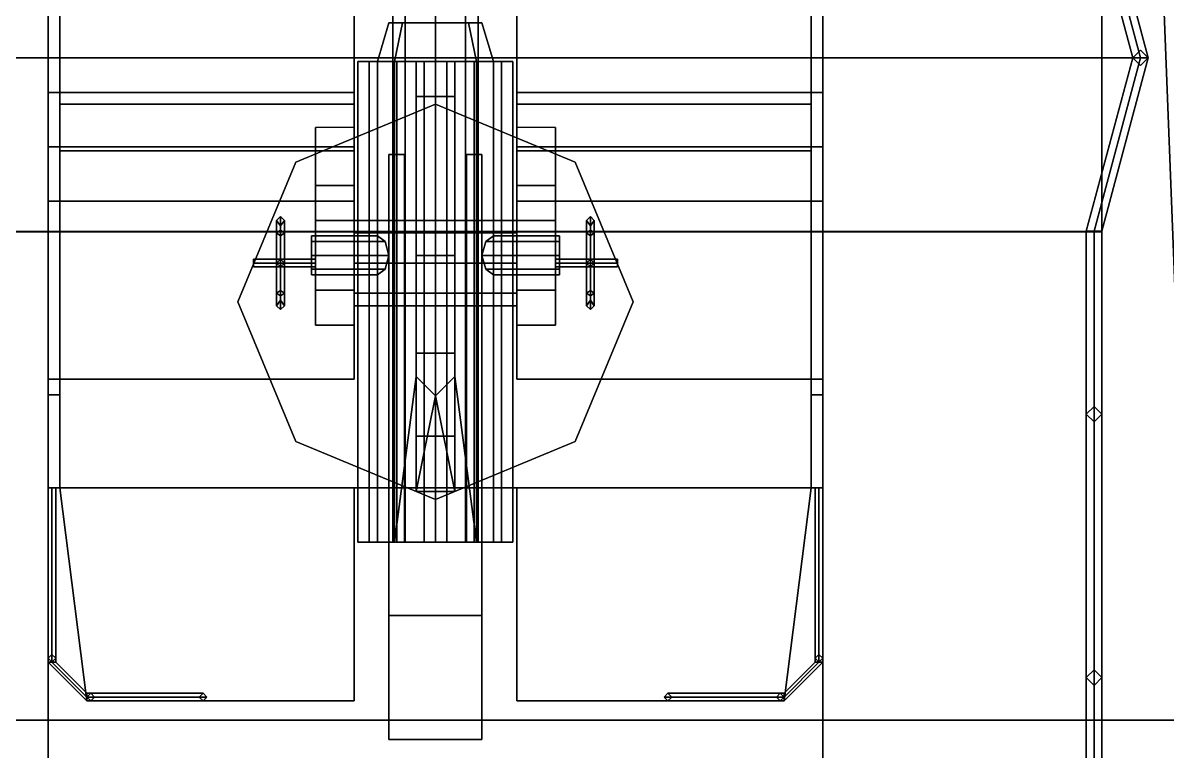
# Model space of a CAD drawing. Header units: millimetres. Extents: x -4 to 4, y -29 to 80.
# Drawn here: x -1.065 to 1.889, y 3.1 to 4.98 of the extents above; entities that cross this region are included whole.
import ezdxf

# ---------------------------------------------------------------- set-up
doc = ezdxf.new("R2010")
doc.units = ezdxf.units.MM
for name, color, linetype in [('deck', 2, 'Continuous'), ('gun', 1, 'Continuous'), ('patch', 6, 'Continuous'), ('sleeve', 5, 'Continuous'), ('superstructure', 3, 'Continuous'), ('turret', 2, 'Continuous'), ('turret_in', 3, 'Continuous')]:
    doc.layers.add(name, color=color, linetype=linetype)

msp = doc.modelspace()

# ---------------------------------------------------------------- linework, layer by layer
for points in [[(-2, 11.54, -2.33), (-1, 11.54, -2.36), (-1, 3.18, -2.36), (-2, 3.18, -2.33)], [(-1, 11.54, -2.36), (1, 11.54, -2.36), (1, 3.18, -2.36), (-1, 3.18, -2.36)], [(1, 11.54, -2.36), (2, 11.54, -2.33), (2, 3.18, -2.33), (1, 3.18, -2.36)], [(-1, -4.21, -2.36), (-2, -4.21, -2.33), (-2, 3.18, -2.33), (-1, 3.18, -2.36)], [(1, -4.21, -2.36), (-1, -4.21, -2.36), (-1, 3.18, -2.36), (1, 3.18, -2.36)], [(2, -4.21, -2.33), (1, -4.21, -2.36), (1, 3.18, -2.36), (2, 3.18, -2.33)]]:
    msp.add_3dface(points)
at = {"layer": 'deck'}
for points in [[(2.6, 10.11, 1.69), (1.72, 9.14, 1.69), (2.24, 3.18, 1.69), (2.8171, 9.8803, 1.69)], [(1.72, 9.14, 1.69), (1.72, -8.82, 1.69), (2.24, -8.82, 1.69), (2.24, -4.21, 1.69)], [(1.72, 9.14, 1.69), (1.72, 9.14, 1.69), (2.24, -4.21, 1.69), (2.24, 3.18, 1.69)]]:
    msp.add_3dface(points, dxfattribs=at)
at = {"layer": 'gun'}
for points in [[(-0.0778, 5, 5.3478), (-0.11, 5, 5.27), (-0.11, 3.64, 5.27), (-0.0778, 3.64, 5.3478)], [(-0.11, 5, 5.27), (-0.0778, 5, 5.1922), (-0.0778, 3.64, 5.1922), (-0.11, 3.64, 5.27)], [(0, 5, 5.38), (-0.0778, 5, 5.3478), (-0.0778, 3.64, 5.3478), (0, 3.64, 5.38)], [(-0.0778, 5, 5.1922), (0, 5, 5.16), (0, 3.64, 5.16), (-0.0778, 3.64, 5.1922)], [(0.0778, 5, 5.3478), (0, 5, 5.38), (0, 3.64, 5.38), (0.0778, 3.64, 5.3478)], [(0, 5, 5.16), (0.0778, 5, 5.1922), (0.0778, 3.64, 5.1922), (0, 3.64, 5.16)], [(0.11, 5, 5.27), (0.0778, 5, 5.3478), (0.0778, 3.64, 5.3478), (0.11, 3.64, 5.27)], [(0.0778, 5, 5.1922), (0.11, 5, 5.27), (0.11, 3.64, 5.27), (0.0778, 3.64, 5.1922)], [(-0.1, 4.64, 5.5), (-0.12, 4.64, 5.48), (-0.12, 3.64, 5.48), (-0.1, 3.64, 5.5)], [(-0.12, 4.64, 5.48), (-0.1, 4.64, 5.46), (-0.1, 3.64, 5.46), (-0.12, 3.64, 5.48)], [(-0.08, 4.64, 5.48), (-0.1, 4.64, 5.5), (-0.1, 3.64, 5.5), (-0.08, 3.64, 5.48)], [(-0.1, 4.64, 5.46), (-0.08, 4.64, 5.48), (-0.08, 3.64, 5.48), (-0.1, 3.64, 5.46)], [(0.1, 4.64, 5.5), (0.08, 4.64, 5.48), (0.08, 3.64, 5.48), (0.1, 3.64, 5.5)], [(0.08, 4.64, 5.48), (0.1, 4.64, 5.46), (0.1, 3.64, 5.46), (0.08, 3.64, 5.48)], [(0.12, 4.64, 5.48), (0.1, 4.64, 5.5), (0.1, 3.64, 5.5), (0.12, 3.64, 5.48)], [(0.1, 4.64, 5.46), (0.12, 4.64, 5.48), (0.12, 3.64, 5.48), (0.1, 3.64, 5.46)], [(-0.12, 3.45, 5.09), (-0.12, 3.13, 5.09), (-0.12, 3.13, 5.52), (-0.12, 3.64, 5.52)], [(-0.12, 3.64, 5.52), (-0.12, 3.13, 5.52), (0.12, 3.13, 5.52), (0.12, 3.64, 5.52)], [(0.12, 3.64, 5.16), (0.12, 3.45, 5.09), (-0.12, 3.45, 5.09), (-0.12, 3.64, 5.16)], [(-0.12, 3.64, 5.16), (-0.12, 3.45, 5.09), (-0.12, 3.64, 5.52)], [(0.12, 3.64, 5.52), (0.12, 3.64, 5.16), (-0.12, 3.64, 5.16), (-0.12, 3.64, 5.52)], [(0.12, 3.13, 5.52), (0.12, 3.13, 5.09), (0.12, 3.45, 5.09), (0.12, 3.64, 5.52)], [(0.12, 3.64, 5.52), (0.12, 3.45, 5.09), (0.12, 3.64, 5.16), (0.12, 3.64, 5.52)], [(0.12, 3.45, 5.09), (0.12, 3.13, 5.09), (-0.12, 3.13, 5.09), (-0.12, 3.45, 5.09)], [(-0.12, 3.13, 5.52), (-0.12, 3.13, 5.09), (0.12, 3.13, 5.09), (0.12, 3.13, 5.52)]]:
    msp.add_3dface(points, dxfattribs=at)
at = {"layer": 'patch'}
for points in [[(1.68, 4.4422, 4.54), (1.7, 4.4422, 4.52), (1.7, 2.6, 4.52), (1.68, 2.62, 4.54)], [(1.7, 4.4422, 4.56), (1.68, 4.4422, 4.54), (1.68, 2.62, 4.54), (1.7, 2.64, 4.56)], [(1.68, 4.4422, 4.05), (1.7, 4.4422, 4.03), (1.7, 2.6, 4.03), (1.68, 2.62, 4.05)], [(1.7, 4.4422, 4.07), (1.68, 4.4422, 4.05), (1.68, 2.62, 4.05), (1.7, 2.64, 4.07)], [(1.7, 4.4422, 4.52), (1.72, 4.4422, 4.54), (1.72, 2.62, 4.54), (1.7, 2.6, 4.52)], [(1.72, 4.4422, 4.54), (1.7, 4.4422, 4.56), (1.7, 2.64, 4.56), (1.72, 2.62, 4.54)], [(1.7, 4.4422, 4.03), (1.72, 4.4422, 4.05), (1.72, 2.62, 4.05), (1.7, 2.6, 4.03)], [(1.72, 4.4422, 4.05), (1.7, 4.4422, 4.07), (1.7, 2.64, 4.07), (1.72, 2.62, 4.05)]]:
    msp.add_3dface(points, dxfattribs=at)
at = {"layer": 'sleeve'}
for points in [[(-0.0849, 4.98, 5.3549), (-0.12, 4.98, 5.27), (-0.15, 4.88, 5.27), (-0.1061, 4.88, 5.3761)], [(-0.12, 4.98, 5.27), (-0.0849, 4.98, 5.1851), (-0.1061, 4.88, 5.1639), (-0.15, 4.88, 5.27)], [(-0.0778, 4.98, 5.3478), (-0.11, 4.98, 5.27), (-0.12, 4.98, 5.27), (-0.0849, 4.98, 5.3549)], [(-0.11, 4.98, 5.27), (-0.0778, 4.98, 5.1922), (-0.0849, 4.98, 5.1851), (-0.12, 4.98, 5.27)], [(0, 4.98, 5.39), (-0.0849, 4.98, 5.3549), (-0.1061, 4.88, 5.3761), (0, 4.88, 5.42)], [(-0.0849, 4.98, 5.1851), (0, 4.98, 5.15), (0, 4.88, 5.12), (-0.1061, 4.88, 5.1639)], [(0, 4.98, 5.38), (-0.0778, 4.98, 5.3478), (-0.0849, 4.98, 5.3549), (0, 4.98, 5.39)], [(0.0849, 4.98, 5.3549), (0, 4.98, 5.39), (0, 4.88, 5.42), (0.1061, 4.88, 5.3761)], [(0, 4.98, 5.15), (0.0849, 4.98, 5.1851), (0.1061, 4.88, 5.1639), (0, 4.88, 5.12)], [(0, 4.98, 5.16), (0.0778, 4.98, 5.1922), (0.0849, 4.98, 5.1851), (0, 4.98, 5.15)], [(0.0778, 4.98, 5.3478), (0, 4.98, 5.38), (0, 4.98, 5.39), (0.0849, 4.98, 5.3549)], [(0.0778, 4.98, 5.1922), (0.11, 4.98, 5.27), (0.12, 4.98, 5.27), (0.0849, 4.98, 5.1851)], [(0.11, 4.98, 5.27), (0.0778, 4.98, 5.3478), (0.0849, 4.98, 5.3549), (0.12, 4.98, 5.27)], [(0.12, 4.98, 5.27), (0.0849, 4.98, 5.3549), (0.1061, 4.88, 5.3761), (0.15, 4.88, 5.27)], [(0.0849, 4.98, 5.1851), (0.12, 4.98, 5.27), (0.15, 4.88, 5.27), (0.1061, 4.88, 5.1639)], [(-0.1707, 4.88, 5.5507), (-0.2, 4.88, 5.48), (-0.2, 3.64, 5.48), (-0.1707, 3.64, 5.5507)], [(-0.2, 4.88, 5.48), (-0.1707, 4.88, 5.4093), (-0.1707, 3.64, 5.4093), (-0.2, 3.64, 5.48)], [(-0.2, 4.88, 5.48), (-0.1707, 4.88, 5.5507), (-0.1, 4.88, 5.58), (-0.1707, 4.88, 5.4093)], [(-0.1, 4.88, 5.58), (-0.1707, 4.88, 5.5507), (-0.1707, 3.64, 5.5507), (-0.1, 3.64, 5.58)], [(-0.1707, 4.88, 5.4093), (-0.1, 4.88, 5.38), (-0.1, 3.64, 5.38), (-0.1707, 3.64, 5.4093)], [(-0.1707, 4.88, 5.4093), (-0.1, 4.88, 5.58), (-0.0293, 4.88, 5.5507), (-0.1, 4.88, 5.38)], [(-0.1061, 4.88, 5.3761), (-0.15, 4.88, 5.27), (-0.15, 3.64, 5.27), (-0.1061, 3.64, 5.3761)], [(-0.15, 4.88, 5.27), (-0.1061, 4.88, 5.1639), (-0.1061, 3.64, 5.1639), (-0.15, 3.64, 5.27)], [(0, 4.88, 5.42), (-0.1061, 4.88, 5.3761), (-0.1061, 3.64, 5.3761), (0, 3.64, 5.42)], [(-0.1061, 4.88, 5.1639), (-0.05, 4.88, 5.1407), (-0.05, 4.0671, 5.1407), (-0.1061, 3.64, 5.1639)], [(-0.0293, 4.88, 5.5507), (-0.1, 4.88, 5.58), (-0.1, 3.64, 5.58), (-0.0293, 3.64, 5.5507)], [(-0.1, 4.88, 5.38), (-0.0293, 4.88, 5.4093), (-0.0293, 3.64, 5.4093), (-0.1, 3.64, 5.38)], [(-0.1, 4.88, 5.38), (-0.0293, 4.88, 5.5507), (0, 4.88, 5.48), (-0.0293, 4.88, 5.4093)], [(0.05, 4.88, 4.71), (0.05, 4.79, 4.61), (-0.05, 4.79, 4.61), (-0.05, 4.88, 4.71)], [(0.05, 4.88, 5.1407), (0.05, 4.88, 4.71), (-0.05, 4.88, 4.71), (0, 4.88, 5.12)], [(0, 4.88, 5.12), (-0.05, 4.88, 4.71), (-0.05, 4.88, 4.71), (-0.05, 4.88, 5.1407)], [(-0.05, 4.79, 4.61), (-0.05, 4.38, 4.61), (-0.05, 4.1274, 4.6602), (-0.05, 4.88, 4.71)], [(-0.05, 4.88, 4.71), (-0.05, 4.1274, 4.6602), (-0.05, 3.9133, 4.8033), (-0.05, 4.88, 5.1407)], [(-0.05, 3.9133, 4.8033), (-0.05, 3.7702, 5.0174), (-0.05, 4.0671, 5.1407), (-0.05, 4.88, 5.1407)], [(0, 4.88, 5.48), (-0.0293, 4.88, 5.5507), (-0.0293, 3.64, 5.5507), (0, 3.64, 5.48)], [(-0.0293, 4.88, 5.4093), (0, 4.88, 5.48), (0, 3.64, 5.48), (-0.0293, 3.64, 5.4093)], [(0.0293, 4.88, 5.5507), (0, 4.88, 5.48), (0, 3.64, 5.48), (0.0293, 3.64, 5.5507)], [(0, 4.88, 5.48), (0.0293, 4.88, 5.4093), (0.0293, 3.64, 5.4093), (0, 3.64, 5.48)], [(0.1061, 4.88, 5.3761), (0, 4.88, 5.42), (0, 3.64, 5.42), (0.1061, 3.64, 5.3761)], [(0, 4.88, 5.48), (0.0293, 4.88, 5.5507), (0.1, 4.88, 5.58), (0.0293, 4.88, 5.4093)], [(0.1, 4.88, 5.58), (0.0293, 4.88, 5.5507), (0.0293, 3.64, 5.5507), (0.1, 3.64, 5.58)], [(0.0293, 4.88, 5.4093), (0.1, 4.88, 5.38), (0.1, 3.64, 5.38), (0.0293, 3.64, 5.4093)], [(0.0293, 4.88, 5.4093), (0.1, 4.88, 5.58), (0.1707, 4.88, 5.5507), (0.1, 4.88, 5.38)], [(0.05, 4.88, 5.1407), (0.05, 4.0671, 5.1407), (0.05, 3.7702, 5.0174), (0.05, 3.9133, 4.8033)], [(0.05, 4.88, 4.71), (0.05, 4.88, 5.1407), (0.05, 3.9133, 4.8033), (0.05, 4.1274, 4.6602)], [(0.05, 4.88, 4.71), (0.05, 4.1274, 4.6602), (0.05, 4.38, 4.61), (0.05, 4.79, 4.61)], [(0.05, 4.88, 5.1407), (0.1061, 4.88, 5.1639), (0.1061, 3.64, 5.1639), (0.05, 4.0671, 5.1407)], [(0.1707, 4.88, 5.5507), (0.1, 4.88, 5.58), (0.1, 3.64, 5.58), (0.1707, 3.64, 5.5507)], [(0.1, 4.88, 5.38), (0.1707, 4.88, 5.4093), (0.1707, 3.64, 5.4093), (0.1, 3.64, 5.38)], [(0.1, 4.88, 5.38), (0.1707, 4.88, 5.5507), (0.2, 4.88, 5.48), (0.1707, 4.88, 5.4093)], [(0.15, 4.88, 5.27), (0.1061, 4.88, 5.3761), (0.1061, 3.64, 5.3761), (0.15, 3.64, 5.27)], [(0.1061, 4.88, 5.1639), (0.15, 4.88, 5.27), (0.15, 3.64, 5.27), (0.1061, 3.64, 5.1639)], [(0.2, 4.88, 5.48), (0.1707, 4.88, 5.5507), (0.1707, 3.64, 5.5507), (0.2, 3.64, 5.48)], [(0.1707, 4.88, 5.4093), (0.2, 4.88, 5.48), (0.2, 3.64, 5.48), (0.1707, 3.64, 5.4093)], [(0.05, 4.79, 4.61), (0.05, 4.38, 4.61), (-0.05, 4.38, 4.61), (-0.05, 4.79, 4.61)], [(-0.13, 4.4154, 5.3054), (-0.15, 4.43, 5.27), (-0.32, 4.43, 5.27), (-0.32, 4.4154, 5.3054)], [(-0.15, 4.43, 5.27), (-0.13, 4.4154, 5.2346), (-0.32, 4.4154, 5.2346), (-0.32, 4.43, 5.27)], [(-0.32, 4.4154, 5.2346), (-0.32, 4.33, 5.27), (-0.32, 4.3446, 5.3054), (-0.32, 4.43, 5.27)], [(-0.32, 4.43, 5.27), (-0.32, 4.3446, 5.3054), (-0.32, 4.38, 5.32), (-0.32, 4.4154, 5.3054)], [(-0.12, 4.38, 5.32), (-0.13, 4.4154, 5.3054), (-0.32, 4.4154, 5.3054), (-0.32, 4.38, 5.32)], [(-0.13, 4.4154, 5.2346), (-0.12, 4.38, 5.22), (-0.32, 4.38, 5.22), (-0.32, 4.4154, 5.2346)], [(-0.32, 4.38, 5.22), (-0.32, 4.3446, 5.2346), (-0.32, 4.33, 5.27), (-0.32, 4.4154, 5.2346)], [(0.13, 4.4154, 5.3054), (0.12, 4.38, 5.32), (0.32, 4.38, 5.32), (0.32, 4.4154, 5.3054)], [(0.12, 4.38, 5.22), (0.13, 4.4154, 5.2346), (0.32, 4.4154, 5.2346), (0.32, 4.38, 5.22)], [(0.15, 4.43, 5.27), (0.13, 4.4154, 5.3054), (0.32, 4.4154, 5.3054), (0.32, 4.43, 5.27)], [(0.13, 4.4154, 5.2346), (0.15, 4.43, 5.27), (0.32, 4.43, 5.27), (0.32, 4.4154, 5.2346)], [(0.32, 4.4154, 5.3054), (0.32, 4.33, 5.27), (0.32, 4.3446, 5.2346), (0.32, 4.43, 5.27)], [(0.32, 4.43, 5.27), (0.32, 4.3446, 5.2346), (0.32, 4.38, 5.22), (0.32, 4.4154, 5.2346)], [(0.32, 4.38, 5.32), (0.32, 4.3446, 5.3054), (0.32, 4.33, 5.27), (0.32, 4.4154, 5.3054)], [(-0.13, 4.3446, 5.3054), (-0.12, 4.38, 5.32), (-0.32, 4.38, 5.32), (-0.32, 4.3446, 5.3054)], [(-0.12, 4.38, 5.22), (-0.13, 4.3446, 5.2346), (-0.32, 4.3446, 5.2346), (-0.32, 4.38, 5.22)], [(0.05, 4.38, 4.61), (0.05, 4.1274, 4.6602), (-0.05, 4.1274, 4.6602), (-0.05, 4.38, 4.61)], [(0.12, 4.38, 5.32), (0.13, 4.3446, 5.3054), (0.32, 4.3446, 5.3054), (0.32, 4.38, 5.32)], [(0.13, 4.3446, 5.2346), (0.12, 4.38, 5.22), (0.32, 4.38, 5.22), (0.32, 4.3446, 5.2346)], [(-0.15, 4.33, 5.27), (-0.13, 4.3446, 5.3054), (-0.32, 4.3446, 5.3054), (-0.32, 4.33, 5.27)], [(-0.13, 4.3446, 5.2346), (-0.15, 4.33, 5.27), (-0.32, 4.33, 5.27), (-0.32, 4.3446, 5.2346)], [(0.13, 4.3446, 5.3054), (0.15, 4.33, 5.27), (0.32, 4.33, 5.27), (0.32, 4.3446, 5.3054)], [(0.15, 4.33, 5.27), (0.13, 4.3446, 5.2346), (0.32, 4.3446, 5.2346), (0.32, 4.33, 5.27)], [(0.05, 4.1274, 4.6602), (0.05, 3.9133, 4.8033), (-0.05, 3.9133, 4.8033), (-0.05, 4.1274, 4.6602)], [(-0.05, 4.0671, 5.1407), (0, 4.0172, 5.12), (0, 3.64, 5.12), (-0.1061, 3.64, 5.1639)], [(-0.05, 3.7702, 5.0174), (0, 4.0172, 5.12), (-0.05, 4.0671, 5.1407), (-0.05, 3.7702, 5.0174)], [(0, 4.0172, 5.12), (0.05, 4.0671, 5.1407), (0.1061, 3.64, 5.1639), (0, 3.64, 5.12)], [(0.05, 3.7702, 5.0174), (0.05, 4.0671, 5.1407), (0, 4.0172, 5.12), (0.05, 3.7702, 5.0174)], [(0.05, 3.7702, 5.0174), (0, 4.0172, 5.12), (0, 4.0172, 5.12), (-0.05, 3.7702, 5.0174)], [(0.05, 3.9133, 4.8033), (0.05, 3.7702, 5.0174), (-0.05, 3.7702, 5.0174), (-0.05, 3.9133, 4.8033)], [(-0.2, 3.64, 5.48), (-0.1707, 3.64, 5.4093), (-0.1, 3.64, 5.38), (-0.1707, 3.64, 5.5507)], [(-0.1707, 3.64, 5.5507), (-0.1, 3.64, 5.38), (-0.0293, 3.64, 5.4093), (-0.1, 3.64, 5.58)], [(-0.1061, 3.64, 5.1639), (0.15, 3.64, 5.27), (0.1061, 3.64, 5.3761), (-0.15, 3.64, 5.27)], [(-0.15, 3.64, 5.27), (0.1061, 3.64, 5.3761), (0, 3.64, 5.42), (-0.1061, 3.64, 5.3761)], [(0, 3.64, 5.12), (0.1061, 3.64, 5.1639), (0.15, 3.64, 5.27), (-0.1061, 3.64, 5.1639)], [(-0.1, 3.64, 5.58), (-0.0293, 3.64, 5.4093), (0, 3.64, 5.48), (-0.0293, 3.64, 5.5507)], [(0, 3.64, 5.48), (0.0293, 3.64, 5.4093), (0.1, 3.64, 5.38), (0.0293, 3.64, 5.5507)], [(0.0293, 3.64, 5.5507), (0.1, 3.64, 5.38), (0.1707, 3.64, 5.4093), (0.1, 3.64, 5.58)], [(0.1, 3.64, 5.58), (0.1707, 3.64, 5.4093), (0.2, 3.64, 5.48), (0.1707, 3.64, 5.5507)]]:
    msp.add_3dface(points, dxfattribs=at)
at = {"layer": 'superstructure'}
for points in [[(1.72, 5.26, 2.05), (1.72, -8.82, 1.69), (1.72, 9.14, 1.69), (1.72, 9.14, 2.05)], [(-1.5935, 5.81, 3.56), (-1.84, 4.89, 3.56), (1.84, 4.89, 3.56), (1.5935, 5.81, 3.56)], [(1.8, 4.89, 4.54), (1.82, 4.89, 4.56), (1.5762, 5.8, 4.56), (1.5588, 5.79, 4.54)], [(1.82, 4.89, 4.52), (1.8, 4.89, 4.54), (1.5588, 5.79, 4.54), (1.5762, 5.8, 4.52)], [(1.82, 4.89, 4.03), (1.8, 4.89, 4.05), (1.5588, 5.79, 4.05), (1.5762, 5.8, 4.03)], [(1.8, 4.89, 4.05), (1.82, 4.89, 4.07), (1.5762, 5.8, 4.07), (1.5588, 5.79, 4.05)], [(1.82, 4.89, 4.56), (1.84, 4.89, 4.54), (1.5935, 5.81, 4.54), (1.5762, 5.8, 4.56)], [(1.84, 4.89, 4.54), (1.82, 4.89, 4.52), (1.5762, 5.8, 4.52), (1.5935, 5.81, 4.54)], [(1.84, 4.89, 4.05), (1.82, 4.89, 4.03), (1.5762, 5.8, 4.03), (1.5935, 5.81, 4.05)], [(1.82, 4.89, 4.07), (1.84, 4.89, 4.05), (1.5935, 5.81, 4.05), (1.5762, 5.8, 4.07)], [(1.84, 4.89, 3.46), (1.5935, 5.81, 3.46), (1.5935, 5.81, 3.56), (1.84, 4.89, 3.56)], [(1.72, -5.55, 3.4), (1.72, -8.82, 1.69), (1.72, 5.26, 2.05), (1.72, 0.5, 3.4)], [(1.72, 5.26, 2.05), (1.72, 5.26, 3.46), (1.72, 4.4443, 3.46), (1.72, 0.5, 3.4)], [(1.82, 4.91, 3.56), (1.8, 4.89, 3.56), (1.8, 4.89, 4.54), (1.82, 4.91, 4.52)], [(1.84, 4.89, 3.56), (1.82, 4.91, 3.56), (1.82, 4.91, 4.52), (1.84, 4.89, 4.54)], [(-1.84, 4.89, 3.56), (-1.72, 4.4422, 3.56), (1.72, 4.4422, 3.56), (1.84, 4.89, 3.56)], [(1.68, 4.4422, 4.54), (1.7, 4.4422, 4.56), (1.82, 4.89, 4.56), (1.8, 4.89, 4.54)], [(1.7, 4.4422, 4.52), (1.68, 4.4422, 4.54), (1.8, 4.89, 4.54), (1.82, 4.89, 4.52)], [(1.7, 4.4422, 4.03), (1.68, 4.4422, 4.05), (1.8, 4.89, 4.05), (1.82, 4.89, 4.03)], [(1.68, 4.4422, 4.05), (1.7, 4.4422, 4.07), (1.82, 4.89, 4.07), (1.8, 4.89, 4.05)], [(1.7, 4.4422, 4.56), (1.72, 4.4422, 4.54), (1.84, 4.89, 4.54), (1.82, 4.89, 4.56)], [(1.72, 4.4422, 4.54), (1.7, 4.4422, 4.52), (1.82, 4.89, 4.52), (1.84, 4.89, 4.54)], [(1.72, 4.4422, 4.05), (1.7, 4.4422, 4.03), (1.82, 4.89, 4.03), (1.84, 4.89, 4.05)], [(1.7, 4.4422, 4.07), (1.72, 4.4422, 4.05), (1.84, 4.89, 4.05), (1.82, 4.89, 4.07)], [(1.72, 4.4422, 3.46), (1.84, 4.89, 3.46), (1.84, 4.89, 3.56), (1.72, 4.4422, 3.56)], [(1.8, 4.89, 3.56), (1.82, 4.87, 3.56), (1.82, 4.87, 4.52), (1.8, 4.89, 4.54)], [(1.82, 4.87, 3.56), (1.84, 4.89, 3.56), (1.84, 4.89, 4.54), (1.82, 4.87, 4.52)], [(-1.72, 4.44, 3.56), (-1.72, -5.36, 3.56), (1.72, -5.36, 3.56), (1.72, 4.44, 3.56)], [(1.72, 0.5, 3.4), (1.72, 4.4422, 3.46), (1.72, 4.4422, 3.56), (1.72, 0.5, 3.56)], [(1.7, 3.99, 3.56), (1.68, 3.97, 3.56), (1.68, 3.97, 4.54), (1.7, 3.99, 4.52)], [(1.72, 3.97, 3.56), (1.7, 3.99, 3.56), (1.7, 3.99, 4.52), (1.72, 3.97, 4.54)], [(1.68, 3.97, 3.56), (1.7, 3.95, 3.56), (1.7, 3.95, 4.52), (1.68, 3.97, 4.54)], [(1.7, 3.95, 3.56), (1.72, 3.97, 3.56), (1.72, 3.97, 4.54), (1.7, 3.95, 4.52)], [(1.7, 3.31, 3.56), (1.68, 3.29, 3.56), (1.68, 3.29, 4.54), (1.7, 3.31, 4.52)], [(1.72, 3.29, 3.56), (1.7, 3.31, 3.56), (1.7, 3.31, 4.52), (1.72, 3.29, 4.54)], [(1.68, 3.29, 3.56), (1.7, 3.27, 3.56), (1.7, 3.27, 4.52), (1.68, 3.29, 4.54)], [(1.7, 3.27, 3.56), (1.72, 3.29, 3.56), (1.72, 3.29, 4.54), (1.7, 3.27, 4.52)]]:
    msp.add_3dface(points, dxfattribs=at)
at = {"layer": 'turret'}
for points in [[(-1, 5.37, 3.65), (-1, 3.33, 3.65), (-1, 3.33, 3.68), (-1, 3.78, 3.68)], [(-1, 5.37, 4.07), (-1, 4.8, 5.3), (-0.21, 4.8, 5.3), (-0.21, 5.3237, 4.17)], [(-1, 5.37, 3.65), (-1, 3.78, 3.68), (-1, 3.78, 4.56), (-1, 5.37, 4.07)], [(-1, 5.37, 4.07), (-1, 3.78, 4.56), (-1, 4.02, 4.95), (-1, 4.8, 5.3)], [(0.21, 5.3237, 4.17), (0.21, 4.8, 5.3), (1, 4.8, 5.3), (1, 5.37, 4.07)], [(1, 3.33, 3.68), (1, 3.33, 3.65), (1, 5.37, 3.65), (1, 3.78, 3.68)], [(1, 4.8, 5.3), (1, 4.02, 4.95), (1, 3.78, 4.56), (1, 5.37, 4.07)], [(1, 5.37, 4.07), (1, 3.78, 4.56), (1, 3.78, 3.68), (1, 5.37, 3.65)], [(-0.21, 4.8, 5.3), (-0.21, 4.77, 5.3), (-0.21, 5.2937, 4.17), (-0.21, 5.3237, 4.17)], [(0.21, 5.2937, 4.17), (0.21, 4.77, 5.3), (0.21, 4.8, 5.3), (0.21, 5.3237, 4.17)], [(-1, 4.8, 5.3), (-1, 4.66, 5.45), (-0.21, 4.66, 5.45), (-0.21, 4.8, 5.3)], [(-1, 4.8, 5.3), (-1, 4.02, 4.95), (-1, 4.06, 5.45), (-1, 4.52, 5.48)], [(-1, 4.8, 5.3), (-1, 4.8, 5.3), (-1, 4.52, 5.48), (-1, 4.66, 5.45)], [(-0.21, 4.66, 5.45), (-0.21, 4.65, 5.42), (-0.21, 4.77, 5.3), (-0.21, 4.8, 5.3)], [(0.21, 4.8, 5.3), (0.21, 4.66, 5.45), (1, 4.66, 5.45), (1, 4.8, 5.3)], [(0.21, 4.77, 5.3), (0.21, 4.65, 5.42), (0.21, 4.66, 5.45), (0.21, 4.8, 5.3)], [(1, 4.52, 5.48), (1, 4.06, 5.45), (1, 4.02, 4.95), (1, 4.8, 5.3)], [(1, 4.66, 5.45), (1, 4.52, 5.48), (1, 4.8, 5.3)], [(0, 4.77, 3.56), (-0.3606, 4.6206, 3.56), (-0.3606, 4.6206, 3.65), (0, 4.77, 3.65)], [(0.3606, 4.6206, 3.56), (0, 4.77, 3.56), (0, 4.77, 3.65), (0.3606, 4.6206, 3.65)], [(-1, 4.66, 5.45), (-1, 4.52, 5.48), (-0.21, 4.52, 5.48), (-0.21, 4.66, 5.45)], [(-0.21, 4.52, 5.48), (-0.21, 4.52, 5.45), (-0.21, 4.65, 5.42), (-0.21, 4.66, 5.45)], [(0.21, 4.66, 5.45), (0.21, 4.52, 5.48), (1, 4.52, 5.48), (1, 4.66, 5.45)], [(0.21, 4.65, 5.42), (0.21, 4.52, 5.45), (0.21, 4.52, 5.48), (0.21, 4.66, 5.45)], [(-0.3606, 4.6206, 3.56), (-0.51, 4.26, 3.56), (-0.51, 4.26, 3.65), (-0.3606, 4.6206, 3.65)], [(0.51, 4.26, 3.56), (0.3606, 4.6206, 3.56), (0.3606, 4.6206, 3.65), (0.51, 4.26, 3.65)], [(-1, 4.52, 5.48), (-1, 4.06, 5.48), (-0.21, 4.06, 5.48), (-0.21, 4.52, 5.48)], [(-1, 4.52, 5.48), (-1, 4.52, 5.48), (-1, 4.06, 5.45), (-1, 4.06, 5.48)], [(-0.21, 4.06, 5.48), (-0.21, 4.06, 5.45), (-0.21, 4.52, 5.45), (-0.21, 4.52, 5.48)], [(0.21, 4.52, 5.48), (0.21, 4.06, 5.48), (1, 4.06, 5.48), (1, 4.52, 5.48)], [(0.21, 4.52, 5.45), (0.21, 4.06, 5.45), (0.21, 4.06, 5.48), (0.21, 4.52, 5.48)], [(1, 4.06, 5.48), (1, 4.06, 5.45), (1, 4.52, 5.48)], [(-0.51, 4.26, 3.56), (-0.3606, 3.8994, 3.56), (-0.3606, 3.8994, 3.65), (-0.51, 4.26, 3.65)], [(0.3606, 3.8994, 3.56), (0.51, 4.26, 3.56), (0.51, 4.26, 3.65), (0.3606, 3.8994, 3.65)], [(-1, 4.02, 4.95), (-0.97, 4.02, 4.95), (-0.97, 4.06, 5.45), (-1, 4.06, 5.45)], [(-1, 4.06, 5.45), (-0.21, 4.06, 5.45), (-0.21, 4.06, 5.48), (-1, 4.06, 5.48)], [(0.21, 4.06, 5.45), (1, 4.06, 5.45), (1, 4.06, 5.48), (0.21, 4.06, 5.48)], [(0.97, 4.02, 4.95), (1, 4.02, 4.95), (1, 4.06, 5.45), (0.97, 4.06, 5.45)], [(-1, 3.78, 4.56), (-0.97, 3.78, 4.56), (-0.97, 4.02, 4.95), (-1, 4.02, 4.95)], [(0.97, 3.78, 4.56), (1, 3.78, 4.56), (1, 4.02, 4.95), (0.97, 4.02, 4.95)], [(-0.3606, 3.8994, 3.56), (0, 3.75, 3.56), (0, 3.75, 3.65), (-0.3606, 3.8994, 3.65)], [(0, 3.75, 3.56), (0.3606, 3.8994, 3.56), (0.3606, 3.8994, 3.65), (0, 3.75, 3.65)], [(-1, 3.78, 3.68), (-0.97, 3.78, 3.68), (-0.97, 3.78, 4.56), (-1, 3.78, 4.56)], [(-0.99, 3.33, 4.12), (-1, 3.33, 4.13), (-1, 3.78, 4.13), (-0.99, 3.78, 4.12)], [(-1, 3.33, 4.13), (-0.99, 3.33, 4.14), (-0.99, 3.78, 4.14), (-1, 3.78, 4.13)], [(-0.99, 3.33, 4.54), (-1, 3.33, 4.55), (-1, 3.78, 4.55), (-0.99, 3.78, 4.54)], [(-1, 3.33, 4.55), (-0.99, 3.33, 4.56), (-0.99, 3.78, 4.56), (-1, 3.78, 4.55)], [(-0.98, 3.33, 4.13), (-0.99, 3.33, 4.12), (-0.99, 3.78, 4.12), (-0.98, 3.78, 4.13)], [(-0.99, 3.33, 4.14), (-0.98, 3.33, 4.13), (-0.98, 3.78, 4.13), (-0.99, 3.78, 4.14)], [(-0.98, 3.33, 4.55), (-0.99, 3.33, 4.54), (-0.99, 3.78, 4.54), (-0.98, 3.78, 4.55)], [(-0.99, 3.33, 4.56), (-0.98, 3.33, 4.55), (-0.98, 3.78, 4.55), (-0.99, 3.78, 4.56)], [(-0.21, 3.23, 3.68), (-0.21, 3.23, 3.65), (-0.21, 3.78, 3.65), (-0.21, 3.78, 3.68)], [(-0.21, 3.78, 3.68), (-0.21, 3.78, 3.65), (0.21, 3.78, 3.65), (0.21, 3.78, 3.68)], [(0.21, 3.78, 3.68), (0.21, 3.78, 3.65), (0.21, 3.23, 3.65), (0.21, 3.23, 3.68)], [(0.97, 3.78, 3.68), (1, 3.78, 3.68), (1, 3.78, 4.56), (0.97, 3.78, 4.56)], [(0.99, 3.33, 4.12), (0.98, 3.33, 4.13), (0.98, 3.78, 4.13), (0.99, 3.78, 4.12)], [(0.98, 3.33, 4.13), (0.99, 3.33, 4.14), (0.99, 3.78, 4.14), (0.98, 3.78, 4.13)], [(0.99, 3.33, 4.54), (0.98, 3.33, 4.55), (0.98, 3.78, 4.55), (0.99, 3.78, 4.54)], [(0.98, 3.33, 4.55), (0.99, 3.33, 4.56), (0.99, 3.78, 4.56), (0.98, 3.78, 4.55)], [(1, 3.33, 4.13), (0.99, 3.33, 4.12), (0.99, 3.78, 4.12), (1, 3.78, 4.13)], [(0.99, 3.33, 4.14), (1, 3.33, 4.13), (1, 3.78, 4.13), (0.99, 3.78, 4.14)], [(1, 3.33, 4.55), (0.99, 3.33, 4.54), (0.99, 3.78, 4.54), (1, 3.78, 4.55)], [(0.99, 3.33, 4.56), (1, 3.33, 4.55), (1, 3.78, 4.55), (0.99, 3.78, 4.56)], [(-0.99, 3.35, 3.68), (-1, 3.34, 3.68), (-1, 3.34, 4.55), (-0.99, 3.35, 4.54)], [(-1, 3.34, 3.68), (-0.99, 3.33, 3.68), (-0.99, 3.33, 4.54), (-1, 3.34, 4.55)], [(-0.98, 3.34, 3.68), (-0.99, 3.35, 3.68), (-0.99, 3.35, 4.54), (-0.98, 3.34, 4.55)], [(-0.99, 3.33, 3.68), (-0.98, 3.34, 3.68), (-0.98, 3.34, 4.55), (-0.99, 3.33, 4.54)], [(0.99, 3.35, 3.68), (0.98, 3.34, 3.68), (0.98, 3.34, 4.55), (0.99, 3.35, 4.54)], [(0.98, 3.34, 3.68), (0.99, 3.33, 3.68), (0.99, 3.33, 4.54), (0.98, 3.34, 4.55)], [(1, 3.34, 3.68), (0.99, 3.35, 3.68), (0.99, 3.35, 4.54), (1, 3.34, 4.55)], [(0.99, 3.33, 3.68), (1, 3.34, 3.68), (1, 3.34, 4.55), (0.99, 3.33, 4.54)], [(-1, 3.33, 3.68), (-1, 3.33, 3.65), (-0.9, 3.23, 3.65), (-0.9, 3.23, 3.68)], [(-0.9, 3.24, 4.12), (-0.9, 3.23, 4.13), (-1, 3.33, 4.13), (-0.99, 3.33, 4.12)], [(-0.9, 3.23, 4.13), (-0.9, 3.24, 4.14), (-0.99, 3.33, 4.14), (-1, 3.33, 4.13)], [(-0.9, 3.24, 4.54), (-0.9, 3.23, 4.55), (-1, 3.33, 4.55), (-0.99, 3.33, 4.54)], [(-0.9, 3.23, 4.55), (-0.9, 3.24, 4.56), (-0.99, 3.33, 4.56), (-1, 3.33, 4.55)], [(-0.9, 3.25, 4.13), (-0.9, 3.24, 4.12), (-0.99, 3.33, 4.12), (-0.98, 3.33, 4.13)], [(-0.9, 3.24, 4.14), (-0.9, 3.25, 4.13), (-0.98, 3.33, 4.13), (-0.99, 3.33, 4.14)], [(-0.9, 3.25, 4.55), (-0.9, 3.24, 4.54), (-0.99, 3.33, 4.54), (-0.98, 3.33, 4.55)], [(-0.9, 3.24, 4.56), (-0.9, 3.25, 4.55), (-0.98, 3.33, 4.55), (-0.99, 3.33, 4.56)], [(0.9, 3.23, 3.68), (0.9, 3.23, 3.65), (1, 3.33, 3.65), (1, 3.33, 3.68)], [(0.9, 3.23, 4.13), (0.9, 3.24, 4.12), (0.99, 3.33, 4.12), (1, 3.33, 4.13)], [(0.9, 3.24, 4.12), (0.9, 3.25, 4.13), (0.98, 3.33, 4.13), (0.99, 3.33, 4.12)], [(0.9, 3.25, 4.13), (0.9, 3.24, 4.14), (0.99, 3.33, 4.14), (0.98, 3.33, 4.13)], [(0.9, 3.24, 4.14), (0.9, 3.23, 4.13), (1, 3.33, 4.13), (0.99, 3.33, 4.14)], [(0.9, 3.23, 4.55), (0.9, 3.24, 4.54), (0.99, 3.33, 4.54), (1, 3.33, 4.55)], [(0.9, 3.24, 4.54), (0.9, 3.25, 4.55), (0.98, 3.33, 4.55), (0.99, 3.33, 4.54)], [(0.9, 3.25, 4.55), (0.9, 3.24, 4.56), (0.99, 3.33, 4.56), (0.98, 3.33, 4.55)], [(0.9, 3.24, 4.56), (0.9, 3.23, 4.55), (1, 3.33, 4.55), (0.99, 3.33, 4.56)], [(-0.89, 3.25, 3.68), (-0.9, 3.24, 3.68), (-0.9, 3.24, 4.54), (-0.89, 3.25, 4.55)], [(-0.6, 3.25, 4.13), (-0.61, 3.24, 4.12), (-0.9, 3.24, 4.12), (-0.9, 3.25, 4.13)], [(-0.61, 3.24, 4.14), (-0.6, 3.25, 4.13), (-0.9, 3.25, 4.13), (-0.9, 3.24, 4.14)], [(-0.6, 3.25, 4.55), (-0.61, 3.24, 4.54), (-0.9, 3.24, 4.54), (-0.9, 3.25, 4.55)], [(-0.59, 3.24, 4.56), (-0.6, 3.25, 4.55), (-0.9, 3.25, 4.55), (-0.9, 3.24, 4.56)], [(-0.88, 3.24, 3.68), (-0.89, 3.25, 3.68), (-0.89, 3.25, 4.55), (-0.88, 3.24, 4.54)], [(-0.6, 3.25, 3.68), (-0.61, 3.24, 3.68), (-0.61, 3.24, 4.54), (-0.6, 3.25, 4.55)], [(-0.59, 3.24, 3.68), (-0.6, 3.25, 3.68), (-0.6, 3.25, 4.55), (-0.59, 3.24, 4.56)], [(0.6, 3.25, 3.68), (0.59, 3.24, 3.68), (0.59, 3.24, 4.56), (0.6, 3.25, 4.55)], [(0.6, 3.25, 4.55), (0.59, 3.24, 4.56), (0.9, 3.24, 4.56), (0.9, 3.25, 4.55)], [(0.61, 3.24, 3.68), (0.6, 3.25, 3.68), (0.6, 3.25, 4.55), (0.61, 3.24, 4.54)], [(0.61, 3.24, 4.12), (0.6, 3.25, 4.13), (0.9, 3.25, 4.13), (0.9, 3.24, 4.12)], [(0.6, 3.25, 4.13), (0.61, 3.24, 4.14), (0.9, 3.24, 4.14), (0.9, 3.25, 4.13)], [(0.61, 3.24, 4.54), (0.6, 3.25, 4.55), (0.9, 3.25, 4.55), (0.9, 3.24, 4.54)], [(0.89, 3.25, 3.68), (0.88, 3.24, 3.68), (0.88, 3.24, 4.54), (0.89, 3.25, 4.55)], [(0.9, 3.24, 3.68), (0.89, 3.25, 3.68), (0.89, 3.25, 4.55), (0.9, 3.24, 4.54)], [(-0.9, 3.24, 3.68), (-0.89, 3.23, 3.68), (-0.89, 3.23, 4.55), (-0.9, 3.24, 4.54)], [(-0.61, 3.24, 4.12), (-0.6, 3.23, 4.13), (-0.9, 3.23, 4.13), (-0.9, 3.24, 4.12)], [(-0.6, 3.23, 4.13), (-0.61, 3.24, 4.14), (-0.9, 3.24, 4.14), (-0.9, 3.23, 4.13)], [(-0.61, 3.24, 4.54), (-0.6, 3.23, 4.55), (-0.9, 3.23, 4.55), (-0.9, 3.24, 4.54)], [(-0.6, 3.23, 4.55), (-0.59, 3.24, 4.56), (-0.9, 3.24, 4.56), (-0.9, 3.23, 4.55)], [(-0.9, 3.23, 3.68), (-0.9, 3.23, 3.65), (-0.21, 3.23, 3.65), (-0.21, 3.23, 3.68)], [(-0.89, 3.23, 3.68), (-0.88, 3.24, 3.68), (-0.88, 3.24, 4.54), (-0.89, 3.23, 4.55)], [(-0.61, 3.24, 3.68), (-0.6, 3.23, 3.68), (-0.6, 3.23, 4.55), (-0.61, 3.24, 4.54)], [(-0.6, 3.23, 3.68), (-0.59, 3.24, 3.68), (-0.59, 3.24, 4.56), (-0.6, 3.23, 4.55)], [(0.21, 3.23, 3.68), (0.21, 3.23, 3.65), (0.9, 3.23, 3.65), (0.9, 3.23, 3.68)], [(0.59, 3.24, 3.68), (0.6, 3.23, 3.68), (0.6, 3.23, 4.55), (0.59, 3.24, 4.56)], [(0.59, 3.24, 4.56), (0.6, 3.23, 4.55), (0.9, 3.23, 4.55), (0.9, 3.24, 4.56)], [(0.6, 3.23, 3.68), (0.61, 3.24, 3.68), (0.61, 3.24, 4.54), (0.6, 3.23, 4.55)], [(0.6, 3.23, 4.13), (0.61, 3.24, 4.12), (0.9, 3.24, 4.12), (0.9, 3.23, 4.13)], [(0.61, 3.24, 4.14), (0.6, 3.23, 4.13), (0.9, 3.23, 4.13), (0.9, 3.24, 4.14)], [(0.6, 3.23, 4.55), (0.61, 3.24, 4.54), (0.9, 3.24, 4.54), (0.9, 3.23, 4.55)], [(0.88, 3.24, 3.68), (0.89, 3.23, 3.68), (0.89, 3.23, 4.55), (0.88, 3.24, 4.54)], [(0.89, 3.23, 3.68), (0.9, 3.24, 3.68), (0.9, 3.24, 4.54), (0.89, 3.23, 4.55)]]:
    msp.add_3dface(points, dxfattribs=at)
at = {"layer": 'turret_in'}
for points in [[(-0.97, 5.34, 3.68), (-0.97, 3.78, 3.68), (0.97, 3.78, 3.68), (0.97, 5.34, 3.68)], [(-0.21, 5.2937, 4.17), (-0.21, 4.77, 5.3), (-0.97, 4.77, 5.3), (-0.97, 5.34, 4.07)], [(-0.97, 5.34, 4.07), (-0.97, 3.78, 4.56), (-0.97, 3.78, 3.68), (-0.97, 5.34, 3.68)], [(-0.97, 4.77, 5.3), (-0.97, 4.02, 4.95), (-0.97, 3.78, 4.56), (-0.97, 5.34, 4.07)], [(0.97, 5.34, 4.07), (0.97, 4.77, 5.3), (0.21, 4.77, 5.3), (0.21, 5.2937, 4.17)], [(0.97, 5.34, 4.07), (0.97, 3.78, 4.56), (0.97, 4.02, 4.95), (0.97, 4.77, 5.3)], [(0.97, 5.34, 3.68), (0.97, 3.78, 3.68), (0.97, 3.78, 4.56), (0.97, 5.34, 4.07)], [(-0.21, 4.77, 5.3), (-0.21, 4.65, 5.42), (-0.97, 4.65, 5.42), (-0.97, 4.77, 5.3)], [(-0.97, 4.52, 5.45), (-0.97, 4.06, 5.45), (-0.97, 4.02, 4.95), (-0.97, 4.77, 5.3)], [(-0.97, 4.65, 5.42), (-0.97, 4.52, 5.45), (-0.97, 4.77, 5.3)], [(0.97, 4.77, 5.3), (0.97, 4.65, 5.42), (0.21, 4.65, 5.42), (0.21, 4.77, 5.3)], [(0.97, 4.77, 5.3), (0.97, 4.02, 4.95), (0.97, 4.06, 5.45), (0.97, 4.52, 5.45)], [(0.97, 4.77, 5.3), (0.97, 4.77, 5.3), (0.97, 4.52, 5.45), (0.97, 4.65, 5.42)], [(-0.31, 4.71, 3.68), (-0.31, 4.2, 3.68), (-0.31, 4.2, 5.27), (-0.31, 4.56, 5.27)], [(-0.21, 4.56, 5.27), (-0.21, 4.71, 3.68), (-0.31, 4.71, 3.68), (-0.31, 4.56, 5.27)], [(-0.21, 4.2, 5.27), (-0.21, 4.2, 3.68), (-0.21, 4.71, 3.68), (-0.21, 4.56, 5.27)], [(0.21, 4.71, 3.68), (0.21, 4.2, 3.68), (0.21, 4.2, 5.27), (0.21, 4.56, 5.27)], [(0.31, 4.56, 5.27), (0.31, 4.71, 3.68), (0.21, 4.71, 3.68), (0.21, 4.56, 5.27)], [(0.31, 4.2, 5.27), (0.31, 4.2, 3.68), (0.31, 4.71, 3.68), (0.31, 4.56, 5.27)], [(-0.21, 4.65, 5.42), (-0.21, 4.52, 5.45), (-0.97, 4.52, 5.45), (-0.97, 4.65, 5.42)], [(0.97, 4.65, 5.42), (0.97, 4.52, 5.45), (0.21, 4.52, 5.45), (0.21, 4.65, 5.42)], [(-0.21, 4.47, 5.38), (-0.21, 4.56, 5.27), (-0.31, 4.56, 5.27), (-0.31, 4.47, 5.38)], [(-0.31, 4.56, 5.27), (-0.31, 4.2, 5.27), (-0.31, 4.29, 5.38), (-0.31, 4.47, 5.38)], [(-0.21, 4.29, 5.38), (-0.21, 4.2, 5.27), (-0.21, 4.56, 5.27), (-0.21, 4.47, 5.38)], [(0.31, 4.47, 5.38), (0.31, 4.56, 5.27), (0.21, 4.56, 5.27), (0.21, 4.47, 5.38)], [(0.21, 4.56, 5.27), (0.21, 4.2, 5.27), (0.21, 4.29, 5.38), (0.21, 4.47, 5.38)], [(0.31, 4.29, 5.38), (0.31, 4.2, 5.27), (0.31, 4.56, 5.27), (0.31, 4.47, 5.38)], [(-0.21, 4.52, 5.45), (-0.21, 4.06, 5.45), (-0.97, 4.06, 5.45), (-0.97, 4.52, 5.45)], [(0.97, 4.52, 5.45), (0.97, 4.06, 5.45), (0.21, 4.06, 5.45), (0.21, 4.52, 5.45)], [(-0.4, 4.4449, 4.4251), (-0.41, 4.4378, 4.4322), (-0.41, 4.47, 4.51), (-0.4, 4.48, 4.51)], [(-0.4, 4.48, 4.51), (-0.41, 4.47, 4.51), (-0.41, 4.4378, 4.5878), (-0.4, 4.4449, 4.5949)], [(-0.41, 4.4378, 4.4322), (-0.4, 4.4307, 4.4393), (-0.4, 4.4559, 4.5), (-0.41, 4.47, 4.51)], [(-0.41, 4.47, 4.51), (-0.4, 4.4559, 4.52), (-0.4, 4.4307, 4.5807), (-0.41, 4.4378, 4.5878)], [(-0.4, 4.4559, 4.52), (-0.41, 4.47, 4.51), (-0.41, 4.25, 4.51), (-0.4, 4.2641, 4.52)], [(-0.41, 4.47, 4.51), (-0.4, 4.4559, 4.5), (-0.4, 4.2641, 4.5), (-0.41, 4.25, 4.51)], [(-0.39, 4.4378, 4.4322), (-0.4, 4.4449, 4.4251), (-0.4, 4.48, 4.51), (-0.39, 4.47, 4.51)], [(-0.39, 4.47, 4.51), (-0.4, 4.48, 4.51), (-0.4, 4.4449, 4.5949), (-0.39, 4.4378, 4.5878)], [(-0.4, 4.4307, 4.4393), (-0.39, 4.4378, 4.4322), (-0.39, 4.47, 4.51), (-0.4, 4.4559, 4.5)], [(-0.4, 4.4559, 4.52), (-0.39, 4.47, 4.51), (-0.39, 4.4378, 4.5878), (-0.4, 4.4307, 4.5807)], [(-0.39, 4.47, 4.51), (-0.4, 4.4559, 4.52), (-0.4, 4.2641, 4.52), (-0.39, 4.25, 4.51)], [(-0.4, 4.4559, 4.5), (-0.39, 4.47, 4.51), (-0.39, 4.25, 4.51), (-0.4, 4.2641, 4.5)], [(-0.31, 4.47, 5.38), (-0.31, 4.29, 5.38), (-0.21, 4.29, 5.38), (-0.21, 4.47, 5.38)], [(0.21, 4.4378, 4.5878), (0.21, 4.47, 4.51), (-0.21, 4.47, 4.51), (-0.21, 4.4378, 4.5878)], [(0.21, 4.47, 4.51), (0.21, 4.4378, 4.4322), (-0.21, 4.4378, 4.4322), (-0.21, 4.47, 4.51)], [(0.21, 4.47, 5.38), (0.21, 4.29, 5.38), (0.31, 4.29, 5.38), (0.31, 4.47, 5.38)], [(0.39, 4.47, 4.51), (0.4, 4.48, 4.51), (0.4, 4.4449, 4.4251), (0.39, 4.4378, 4.4322)], [(0.39, 4.4378, 4.5878), (0.4, 4.4449, 4.5949), (0.4, 4.48, 4.51), (0.39, 4.47, 4.51)], [(0.4, 4.4559, 4.5), (0.39, 4.47, 4.51), (0.39, 4.4378, 4.4322), (0.4, 4.4307, 4.4393)], [(0.4, 4.4307, 4.5807), (0.39, 4.4378, 4.5878), (0.39, 4.47, 4.51), (0.4, 4.4559, 4.52)], [(0.4, 4.4559, 4.52), (0.39, 4.47, 4.51), (0.39, 4.25, 4.51), (0.4, 4.2641, 4.52)], [(0.39, 4.47, 4.51), (0.4, 4.4559, 4.5), (0.4, 4.2641, 4.5), (0.39, 4.25, 4.51)], [(0.4, 4.48, 4.51), (0.41, 4.47, 4.51), (0.41, 4.4378, 4.4322), (0.4, 4.4449, 4.4251)], [(0.4, 4.4449, 4.5949), (0.41, 4.4378, 4.5878), (0.41, 4.47, 4.51), (0.4, 4.48, 4.51)], [(0.41, 4.47, 4.51), (0.4, 4.4559, 4.5), (0.4, 4.4307, 4.4393), (0.41, 4.4378, 4.4322)], [(0.41, 4.4378, 4.5878), (0.4, 4.4307, 4.5807), (0.4, 4.4559, 4.52), (0.41, 4.47, 4.51)], [(0.41, 4.47, 4.51), (0.4, 4.4559, 4.52), (0.4, 4.2641, 4.52), (0.41, 4.25, 4.51)], [(0.4, 4.4559, 4.5), (0.41, 4.47, 4.51), (0.41, 4.25, 4.51), (0.4, 4.2641, 4.5)], [(-0.4, 4.36, 4.39), (-0.41, 4.36, 4.4), (-0.41, 4.4378, 4.4322), (-0.4, 4.4449, 4.4251)], [(-0.4, 4.4449, 4.5949), (-0.41, 4.4378, 4.5878), (-0.41, 4.36, 4.62), (-0.4, 4.36, 4.63)], [(-0.41, 4.36, 4.4), (-0.4, 4.37, 4.4141), (-0.4, 4.4307, 4.4393), (-0.41, 4.4378, 4.4322)], [(-0.41, 4.4378, 4.5878), (-0.4, 4.4307, 4.5807), (-0.4, 4.37, 4.6059), (-0.41, 4.36, 4.62)], [(-0.39, 4.36, 4.4), (-0.4, 4.36, 4.39), (-0.4, 4.4449, 4.4251), (-0.39, 4.4378, 4.4322)], [(-0.39, 4.4378, 4.5878), (-0.4, 4.4449, 4.5949), (-0.4, 4.36, 4.63), (-0.39, 4.36, 4.62)], [(-0.4, 4.37, 4.4141), (-0.39, 4.36, 4.4), (-0.39, 4.4378, 4.4322), (-0.4, 4.4307, 4.4393)], [(-0.4, 4.4307, 4.5807), (-0.39, 4.4378, 4.5878), (-0.39, 4.36, 4.62), (-0.4, 4.37, 4.6059)], [(0.21, 4.36, 4.62), (0.21, 4.4378, 4.5878), (-0.21, 4.4378, 4.5878), (-0.21, 4.36, 4.62)], [(0.21, 4.4378, 4.4322), (0.21, 4.36, 4.4), (-0.21, 4.36, 4.4), (-0.21, 4.4378, 4.4322)], [(0.39, 4.4378, 4.4322), (0.4, 4.4449, 4.4251), (0.4, 4.36, 4.39), (0.39, 4.36, 4.4)], [(0.39, 4.36, 4.62), (0.4, 4.36, 4.63), (0.4, 4.4449, 4.5949), (0.39, 4.4378, 4.5878)], [(0.4, 4.37, 4.6059), (0.39, 4.36, 4.62), (0.39, 4.4378, 4.5878), (0.4, 4.4307, 4.5807)], [(0.4, 4.4307, 4.4393), (0.39, 4.4378, 4.4322), (0.39, 4.36, 4.4), (0.4, 4.37, 4.4141)], [(0.4, 4.4449, 4.4251), (0.41, 4.4378, 4.4322), (0.41, 4.36, 4.4), (0.4, 4.36, 4.39)], [(0.4, 4.36, 4.63), (0.41, 4.36, 4.62), (0.41, 4.4378, 4.5878), (0.4, 4.4449, 4.5949)], [(0.41, 4.36, 4.62), (0.4, 4.37, 4.6059), (0.4, 4.4307, 4.5807), (0.41, 4.4378, 4.5878)], [(0.41, 4.4378, 4.4322), (0.4, 4.4307, 4.4393), (0.4, 4.37, 4.4141), (0.41, 4.36, 4.4)], [(-0.4, 4.36, 4.63), (-0.4, 4.37, 4.62), (-0.47, 4.37, 4.62), (-0.47, 4.36, 4.63)], [(-0.4, 4.37, 4.62), (-0.4, 4.36, 4.61), (-0.47, 4.36, 4.61), (-0.47, 4.37, 4.62)], [(-0.47, 4.36, 4.63), (-0.47, 4.37, 4.62), (-0.47, 4.36, 4.61), (-0.47, 4.35, 4.62)], [(-0.4, 4.35, 4.62), (-0.4, 4.36, 4.63), (-0.47, 4.36, 4.63), (-0.47, 4.35, 4.62)], [(-0.4, 4.36, 4.61), (-0.4, 4.35, 4.62), (-0.47, 4.35, 4.62), (-0.47, 4.36, 4.61)], [(-0.4, 4.37, 4.4141), (-0.41, 4.36, 4.4), (-0.41, 4.36, 4.62), (-0.4, 4.37, 4.6059)], [(-0.41, 4.2822, 4.4322), (-0.4, 4.2893, 4.4393), (-0.4, 4.35, 4.4141), (-0.41, 4.36, 4.4)], [(-0.4, 4.2751, 4.4251), (-0.41, 4.2822, 4.4322), (-0.41, 4.36, 4.4), (-0.4, 4.36, 4.39)], [(-0.41, 4.36, 4.62), (-0.4, 4.35, 4.6059), (-0.4, 4.2893, 4.5807), (-0.41, 4.2822, 4.5878)], [(-0.4, 4.36, 4.63), (-0.41, 4.36, 4.62), (-0.41, 4.2822, 4.5878), (-0.4, 4.2751, 4.5949)], [(-0.41, 4.36, 4.4), (-0.4, 4.35, 4.4141), (-0.4, 4.35, 4.6059), (-0.41, 4.36, 4.62)], [(-0.39, 4.36, 4.4), (-0.4, 4.37, 4.4141), (-0.4, 4.37, 4.6059), (-0.39, 4.36, 4.62)], [(-0.31, 4.36, 4.52), (-0.31, 4.37, 4.51), (-0.4, 4.37, 4.51), (-0.4, 4.36, 4.52)], [(-0.31, 4.37, 4.51), (-0.31, 4.36, 4.5), (-0.4, 4.36, 4.5), (-0.4, 4.37, 4.51)], [(-0.4, 4.2893, 4.4393), (-0.39, 4.2822, 4.4322), (-0.39, 4.36, 4.4), (-0.4, 4.35, 4.4141)], [(-0.39, 4.2822, 4.4322), (-0.4, 4.2751, 4.4251), (-0.4, 4.36, 4.39), (-0.39, 4.36, 4.4)], [(-0.4, 4.35, 4.6059), (-0.39, 4.36, 4.62), (-0.39, 4.2822, 4.5878), (-0.4, 4.2893, 4.5807)], [(-0.39, 4.36, 4.62), (-0.4, 4.36, 4.63), (-0.4, 4.2751, 4.5949), (-0.39, 4.2822, 4.5878)], [(-0.4, 4.35, 4.4141), (-0.39, 4.36, 4.4), (-0.39, 4.36, 4.62), (-0.4, 4.35, 4.6059)], [(-0.31, 4.35, 4.51), (-0.31, 4.36, 4.52), (-0.4, 4.36, 4.52), (-0.4, 4.35, 4.51)], [(-0.31, 4.36, 4.5), (-0.31, 4.35, 4.51), (-0.4, 4.35, 4.51), (-0.4, 4.36, 4.5)], [(0.21, 4.2822, 4.5878), (0.21, 4.36, 4.62), (-0.21, 4.36, 4.62), (-0.21, 4.2822, 4.5878)], [(0.21, 4.36, 4.4), (0.21, 4.2822, 4.4322), (-0.21, 4.2822, 4.4322), (-0.21, 4.36, 4.4)], [(0.31, 4.37, 4.51), (0.31, 4.36, 4.52), (0.4, 4.36, 4.52), (0.4, 4.37, 4.51)], [(0.31, 4.36, 4.5), (0.31, 4.37, 4.51), (0.4, 4.37, 4.51), (0.4, 4.36, 4.5)], [(0.31, 4.36, 4.52), (0.31, 4.35, 4.51), (0.4, 4.35, 4.51), (0.4, 4.36, 4.52)], [(0.31, 4.35, 4.51), (0.31, 4.36, 4.5), (0.4, 4.36, 4.5), (0.4, 4.35, 4.51)], [(0.39, 4.36, 4.62), (0.4, 4.37, 4.6059), (0.4, 4.37, 4.4141), (0.39, 4.36, 4.4)], [(0.4, 4.2893, 4.5807), (0.39, 4.2822, 4.5878), (0.39, 4.36, 4.62), (0.4, 4.35, 4.6059)], [(0.4, 4.35, 4.4141), (0.39, 4.36, 4.4), (0.39, 4.2822, 4.4322), (0.4, 4.2893, 4.4393)], [(0.4, 4.35, 4.6059), (0.39, 4.36, 4.62), (0.39, 4.36, 4.4), (0.4, 4.35, 4.4141)], [(0.39, 4.36, 4.4), (0.4, 4.36, 4.39), (0.4, 4.2751, 4.4251), (0.39, 4.2822, 4.4322)], [(0.39, 4.2822, 4.5878), (0.4, 4.2751, 4.5949), (0.4, 4.36, 4.63), (0.39, 4.36, 4.62)], [(0.4, 4.37, 4.4), (0.4, 4.36, 4.41), (0.47, 4.36, 4.41), (0.47, 4.37, 4.4)], [(0.4, 4.36, 4.39), (0.4, 4.37, 4.4), (0.47, 4.37, 4.4), (0.47, 4.36, 4.39)], [(0.4, 4.37, 4.6059), (0.41, 4.36, 4.62), (0.41, 4.36, 4.4), (0.4, 4.37, 4.4141)], [(0.4, 4.36, 4.41), (0.4, 4.35, 4.4), (0.47, 4.35, 4.4), (0.47, 4.36, 4.41)], [(0.4, 4.35, 4.4), (0.4, 4.36, 4.39), (0.47, 4.36, 4.39), (0.47, 4.35, 4.4)], [(0.41, 4.2822, 4.5878), (0.4, 4.2893, 4.5807), (0.4, 4.35, 4.6059), (0.41, 4.36, 4.62)], [(0.41, 4.36, 4.4), (0.4, 4.35, 4.4141), (0.4, 4.2893, 4.4393), (0.41, 4.2822, 4.4322)], [(0.41, 4.36, 4.62), (0.4, 4.35, 4.6059), (0.4, 4.35, 4.4141), (0.41, 4.36, 4.4)], [(0.4, 4.36, 4.39), (0.41, 4.36, 4.4), (0.41, 4.2822, 4.4322), (0.4, 4.2751, 4.4251)], [(0.4, 4.2751, 4.5949), (0.41, 4.2822, 4.5878), (0.41, 4.36, 4.62), (0.4, 4.36, 4.63)], [(0.47, 4.36, 4.39), (0.47, 4.37, 4.4), (0.47, 4.36, 4.41), (0.47, 4.35, 4.4)], [(-0.41, 4.25, 4.51), (-0.4, 4.2641, 4.5), (-0.4, 4.2893, 4.4393), (-0.41, 4.2822, 4.4322)], [(-0.41, 4.2822, 4.5878), (-0.4, 4.2893, 4.5807), (-0.4, 4.2641, 4.52), (-0.41, 4.25, 4.51)], [(-0.4, 4.2641, 4.5), (-0.39, 4.25, 4.51), (-0.39, 4.2822, 4.4322), (-0.4, 4.2893, 4.4393)], [(-0.4, 4.2893, 4.5807), (-0.39, 4.2822, 4.5878), (-0.39, 4.25, 4.51), (-0.4, 4.2641, 4.52)], [(-0.31, 4.29, 5.38), (-0.31, 4.2, 5.27), (-0.21, 4.2, 5.27), (-0.21, 4.29, 5.38)], [(0.21, 4.29, 5.38), (0.21, 4.2, 5.27), (0.31, 4.2, 5.27), (0.31, 4.29, 5.38)], [(0.4, 4.2641, 4.52), (0.39, 4.25, 4.51), (0.39, 4.2822, 4.5878), (0.4, 4.2893, 4.5807)], [(0.4, 4.2893, 4.4393), (0.39, 4.2822, 4.4322), (0.39, 4.25, 4.51), (0.4, 4.2641, 4.5)], [(0.41, 4.25, 4.51), (0.4, 4.2641, 4.52), (0.4, 4.2893, 4.5807), (0.41, 4.2822, 4.5878)], [(0.41, 4.2822, 4.4322), (0.4, 4.2893, 4.4393), (0.4, 4.2641, 4.5), (0.41, 4.25, 4.51)], [(-0.4, 4.24, 4.51), (-0.41, 4.25, 4.51), (-0.41, 4.2822, 4.4322), (-0.4, 4.2751, 4.4251)], [(-0.4, 4.2751, 4.5949), (-0.41, 4.2822, 4.5878), (-0.41, 4.25, 4.51), (-0.4, 4.24, 4.51)], [(-0.39, 4.25, 4.51), (-0.4, 4.24, 4.51), (-0.4, 4.2751, 4.4251), (-0.39, 4.2822, 4.4322)], [(-0.39, 4.2822, 4.5878), (-0.4, 4.2751, 4.5949), (-0.4, 4.24, 4.51), (-0.39, 4.25, 4.51)], [(0.21, 4.25, 4.51), (0.21, 4.2822, 4.5878), (-0.21, 4.2822, 4.5878), (-0.21, 4.25, 4.51)], [(0.21, 4.2822, 4.4322), (0.21, 4.25, 4.51), (-0.21, 4.25, 4.51), (-0.21, 4.2822, 4.4322)], [(0.39, 4.2822, 4.4322), (0.4, 4.2751, 4.4251), (0.4, 4.24, 4.51), (0.39, 4.25, 4.51)], [(0.39, 4.25, 4.51), (0.4, 4.24, 4.51), (0.4, 4.2751, 4.5949), (0.39, 4.2822, 4.5878)], [(0.4, 4.2751, 4.4251), (0.41, 4.2822, 4.4322), (0.41, 4.25, 4.51), (0.4, 4.24, 4.51)], [(0.4, 4.24, 4.51), (0.41, 4.25, 4.51), (0.41, 4.2822, 4.5878), (0.4, 4.2751, 4.5949)], [(-0.31, 4.2, 5.27), (-0.31, 4.2, 3.68), (-0.21, 4.2, 3.68), (-0.21, 4.2, 5.27)], [(0.21, 4.2, 5.27), (0.21, 4.2, 3.68), (0.31, 4.2, 3.68), (0.31, 4.2, 5.27)], [(-1, 3.78, 3.68), (-1, 3.33, 3.68), (-0.9, 3.23, 3.68), (-0.97, 3.78, 3.68)], [(-0.97, 3.78, 3.68), (-0.9, 3.23, 3.68), (-0.21, 3.23, 3.68), (-0.21, 3.78, 3.68)], [(0.21, 3.78, 3.68), (0.21, 3.23, 3.68), (0.9, 3.23, 3.68), (0.97, 3.78, 3.68)], [(0.97, 3.78, 3.68), (0.9, 3.23, 3.68), (1, 3.33, 3.68), (1, 3.78, 3.68)]]:
    msp.add_3dface(points, dxfattribs=at)

doc.saveas('drawing.dxf')
